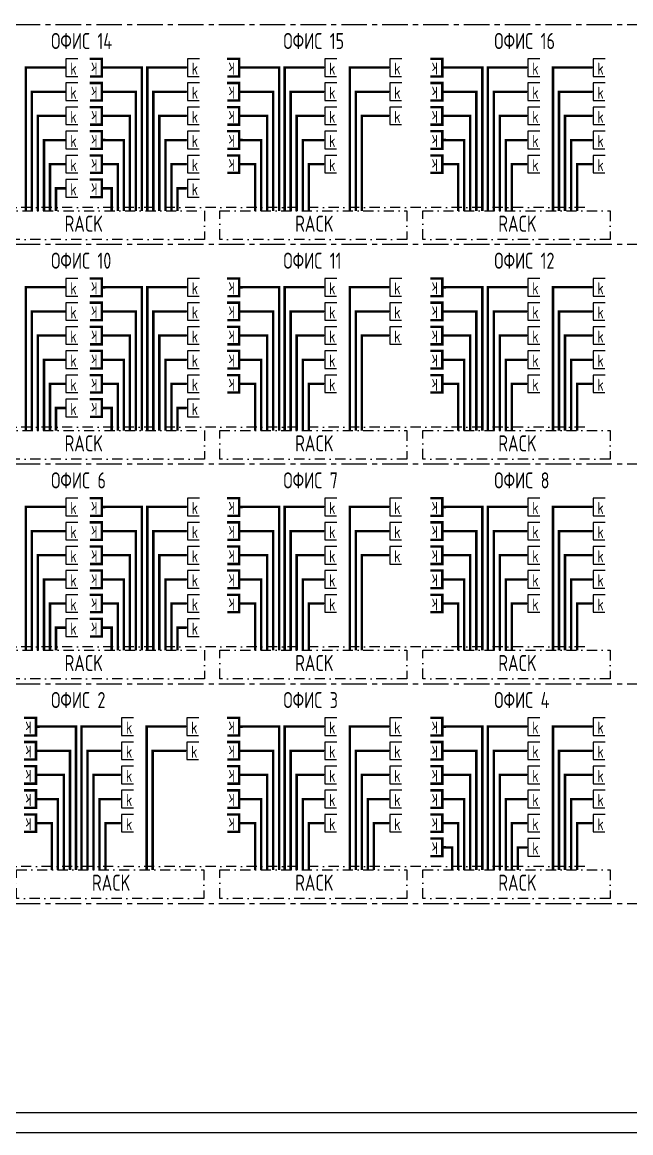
# Model space of a CAD drawing. Extents: x 25325 to 182345, y 3956 to 147305.
# Drawn here: x 43566 to 44323, y 11548 to 12928 of the extents above; entities that cross this region are included whole.
import ezdxf

# ---------------------------------------------------------------- set-up
doc = ezdxf.new("R2010")
doc.units = 0
doc.header["$MEASUREMENT"] = 0
doc.linetypes.add('CENTER', pattern=[50.8, 31.75, -6.35, 6.35, -6.35])
doc.linetypes.add('DASHDOT', pattern=[25.4, 12.7, -6.35, 0, -6.35])
doc.layers.get('0').update_dxf_attribs({"linetype": 'CONTINUOUS'})
for name, color, linetype in [('CAT6A UNDERGROUND PORTS ROUTING', 1, 'CONTINUOUS'), ('ELINT', 30, 'DASHDOT'), ('ELSH', 111, 'CONTINUOUS')]:
    doc.layers.add(name, color=color, linetype=linetype)
doc.styles.get("Standard").update_dxf_attribs({"font": 'simplex.shx', "width": 0.7, "height": 10})
doc.styles.add('Tabla_100', font='simplex.shx', dxfattribs={"width": 0.7, "height": 20})

# ---------------------------------------------------------------- blocks, each defined once
blk = doc.blocks.new('A1_M100')
at = {"ltscale": 30}
blk.add_lwpolyline([(0, 5940), (8410, 5940), (8410, 0), (0, 0)], close=True, dxfattribs=at)
at = {"ltscale": 30, "const_width": 3}
blk.add_lwpolyline([(8360, 5890), (200, 5890), (200, 50), (8360, 50)], close=True, dxfattribs=at)

msp = doc.modelspace()

# ---------------------------------------------------------------- linework, layer by layer
at = {"layer": 'CAT6A UNDERGROUND PORTS ROUTING'}
for points in [[(43635.6, 12882.67), (43620.66, 12882.67), (43620.66, 12860.9), (43635.36, 12860.9)], [(43786.65, 12882.67), (43771.71, 12882.67), (43771.71, 12860.9), (43786.41, 12860.9)], [(43957.51, 12882.67), (43942.57, 12882.67), (43942.57, 12860.9), (43957.26, 12860.9)], [(44038.56, 12882.67), (44023.62, 12882.67), (44023.62, 12860.9), (44038.32, 12860.9)], [(44210.25, 12882.67), (44195.32, 12882.67), (44195.32, 12860.9), (44210.01, 12860.9)], [(44291.3, 12882.67), (44276.37, 12882.67), (44276.37, 12860.9), (44291.06, 12860.9)], [(43620.66, 12871.78), (43616.25, 12871.78)], [(43771.71, 12871.78), (43767.3, 12871.78)], [(43942.57, 12871.78), (43938.16, 12871.78)], [(44023.62, 12871.78), (44019.21, 12871.78)], [(44195.32, 12871.78), (44190.9, 12871.78)], [(44276.37, 12871.78), (44271.96, 12871.78)], [(43635.6, 12852.67), (43620.66, 12852.67), (43620.66, 12830.9), (43635.36, 12830.9)], [(43786.65, 12852.67), (43771.71, 12852.67), (43771.71, 12830.9), (43786.41, 12830.9)], [(43957.51, 12852.67), (43942.57, 12852.67), (43942.57, 12830.9), (43957.26, 12830.9)], [(44038.56, 12852.67), (44023.62, 12852.67), (44023.62, 12830.9), (44038.32, 12830.9)], [(44210.25, 12852.67), (44195.32, 12852.67), (44195.32, 12830.9), (44210.01, 12830.9)], [(44291.3, 12852.67), (44276.37, 12852.67), (44276.37, 12830.9), (44291.06, 12830.9)], [(43620.66, 12841.78), (43616.25, 12841.78)], [(43771.71, 12841.78), (43767.3, 12841.78)], [(43942.57, 12841.78), (43938.16, 12841.78)], [(44023.62, 12841.78), (44019.21, 12841.78)], [(44195.32, 12841.78), (44190.9, 12841.78)], [(44276.37, 12841.78), (44271.96, 12841.78)], [(43635.6, 12822.67), (43620.66, 12822.67), (43620.66, 12800.9), (43635.36, 12800.9)], [(43786.65, 12822.67), (43771.71, 12822.67), (43771.71, 12800.9), (43786.41, 12800.9)], [(43957.51, 12822.67), (43942.57, 12822.67), (43942.57, 12800.9), (43957.26, 12800.9)], [(44038.56, 12822.67), (44023.62, 12822.67), (44023.62, 12800.9), (44038.32, 12800.9)], [(44210.25, 12822.67), (44195.32, 12822.67), (44195.32, 12800.9), (44210.01, 12800.9)], [(44291.3, 12822.67), (44276.37, 12822.67), (44276.37, 12800.9), (44291.06, 12800.9)], [(43620.66, 12811.78), (43616.25, 12811.78)], [(43771.71, 12811.78), (43767.3, 12811.78)], [(43942.57, 12811.78), (43938.16, 12811.78)], [(44023.62, 12811.78), (44019.21, 12811.78)], [(44195.32, 12811.78), (44190.9, 12811.78)], [(44276.37, 12811.78), (44271.96, 12811.78)], [(43620.66, 12781.78), (43616.25, 12781.78)], [(43635.6, 12792.67), (43620.66, 12792.67), (43620.66, 12770.9), (43635.36, 12770.9)], [(43771.71, 12781.78), (43767.3, 12781.78)], [(43786.65, 12792.67), (43771.71, 12792.67), (43771.71, 12770.9), (43786.41, 12770.9)], [(43942.57, 12781.78), (43938.16, 12781.78)], [(43957.51, 12792.67), (43942.57, 12792.67), (43942.57, 12770.9), (43957.26, 12770.9)], [(44195.32, 12781.78), (44190.9, 12781.78)], [(44210.25, 12792.67), (44195.32, 12792.67), (44195.32, 12770.9), (44210.01, 12770.9)], [(44276.37, 12781.78), (44271.96, 12781.78)], [(44291.3, 12792.67), (44276.37, 12792.67), (44276.37, 12770.9), (44291.06, 12770.9)], [(43635.6, 12762.67), (43620.66, 12762.67), (43620.66, 12740.9), (43635.36, 12740.9)], [(43786.65, 12762.67), (43771.71, 12762.67), (43771.71, 12740.9), (43786.41, 12740.9)], [(43957.51, 12762.67), (43942.57, 12762.67), (43942.57, 12740.9), (43957.26, 12740.9)], [(44210.25, 12762.67), (44195.32, 12762.67), (44195.32, 12740.9), (44210.01, 12740.9)], [(44291.3, 12762.67), (44276.37, 12762.67), (44276.37, 12740.9), (44291.06, 12740.9)], [(43620.66, 12751.78), (43616.25, 12751.78)], [(43771.71, 12751.78), (43767.3, 12751.78)], [(43942.57, 12751.78), (43938.16, 12751.78)], [(44195.32, 12751.78), (44190.9, 12751.78)], [(44276.37, 12751.78), (44271.96, 12751.78)], [(43635.6, 12732.67), (43620.66, 12732.67), (43620.66, 12710.9), (43635.36, 12710.9)], [(43786.65, 12732.67), (43771.71, 12732.67), (43771.71, 12710.9), (43786.41, 12710.9)], [(43620.66, 12721.78), (43616.25, 12721.78)], [(43771.71, 12721.78), (43767.3, 12721.78)], [(43635.6, 12609.67), (43620.66, 12609.67), (43620.66, 12587.9), (43635.36, 12587.9)], [(43786.65, 12609.67), (43771.71, 12609.67), (43771.71, 12587.9), (43786.41, 12587.9)], [(43957.51, 12609.67), (43942.57, 12609.67), (43942.57, 12587.9), (43957.26, 12587.9)], [(44038.56, 12609.67), (44023.62, 12609.67), (44023.62, 12587.9), (44038.32, 12587.9)], [(44210.25, 12609.67), (44195.32, 12609.67), (44195.32, 12587.9), (44210.01, 12587.9)], [(44291.3, 12609.67), (44276.37, 12609.67), (44276.37, 12587.9), (44291.06, 12587.9)], [(43620.66, 12598.78), (43616.25, 12598.78)], [(43771.71, 12598.78), (43767.3, 12598.78)], [(43942.57, 12598.78), (43938.16, 12598.78)], [(44023.62, 12598.78), (44019.21, 12598.78)], [(44195.32, 12598.78), (44190.9, 12598.78)], [(44276.37, 12598.78), (44271.96, 12598.78)], [(43635.6, 12579.67), (43620.66, 12579.67), (43620.66, 12557.9), (43635.36, 12557.9)], [(43786.65, 12579.67), (43771.71, 12579.67), (43771.71, 12557.9), (43786.41, 12557.9)], [(43957.51, 12579.67), (43942.57, 12579.67), (43942.57, 12557.9), (43957.26, 12557.9)], [(44038.56, 12579.67), (44023.62, 12579.67), (44023.62, 12557.9), (44038.32, 12557.9)], [(44210.25, 12579.67), (44195.32, 12579.67), (44195.32, 12557.9), (44210.01, 12557.9)], [(44291.3, 12579.67), (44276.37, 12579.67), (44276.37, 12557.9), (44291.06, 12557.9)], [(43620.66, 12568.78), (43616.25, 12568.78)], [(43771.71, 12568.78), (43767.3, 12568.78)], [(43942.57, 12568.78), (43938.16, 12568.78)], [(44023.62, 12568.78), (44019.21, 12568.78)], [(44195.32, 12568.78), (44190.9, 12568.78)], [(44276.37, 12568.78), (44271.96, 12568.78)], [(43635.6, 12549.67), (43620.66, 12549.67), (43620.66, 12527.9), (43635.36, 12527.9)], [(43786.65, 12549.67), (43771.71, 12549.67), (43771.71, 12527.9), (43786.41, 12527.9)], [(43957.51, 12549.67), (43942.57, 12549.67), (43942.57, 12527.9), (43957.26, 12527.9)], [(44038.56, 12549.67), (44023.62, 12549.67), (44023.62, 12527.9), (44038.32, 12527.9)], [(44210.25, 12549.67), (44195.32, 12549.67), (44195.32, 12527.9), (44210.01, 12527.9)], [(44291.3, 12549.67), (44276.37, 12549.67), (44276.37, 12527.9), (44291.06, 12527.9)], [(43620.66, 12538.78), (43616.25, 12538.78)], [(43771.71, 12538.78), (43767.3, 12538.78)], [(43942.57, 12538.78), (43938.16, 12538.78)], [(44023.62, 12538.78), (44019.21, 12538.78)], [(44195.32, 12538.78), (44190.9, 12538.78)], [(44276.37, 12538.78), (44271.96, 12538.78)], [(43635.6, 12519.67), (43620.66, 12519.67), (43620.66, 12497.9), (43635.36, 12497.9)], [(43786.65, 12519.67), (43771.71, 12519.67), (43771.71, 12497.9), (43786.41, 12497.9)], [(43957.51, 12519.67), (43942.57, 12519.67), (43942.57, 12497.9), (43957.26, 12497.9)], [(44210.25, 12519.67), (44195.32, 12519.67), (44195.32, 12497.9), (44210.01, 12497.9)], [(44291.3, 12519.67), (44276.37, 12519.67), (44276.37, 12497.9), (44291.06, 12497.9)], [(43620.66, 12508.78), (43616.25, 12508.78)], [(43771.71, 12508.78), (43767.3, 12508.78)], [(43942.57, 12508.78), (43938.16, 12508.78)], [(44195.32, 12508.78), (44190.9, 12508.78)], [(44276.37, 12508.78), (44271.96, 12508.78)], [(43620.66, 12478.78), (43616.25, 12478.78)], [(43635.6, 12489.67), (43620.66, 12489.67), (43620.66, 12467.9), (43635.36, 12467.9)], [(43771.71, 12478.78), (43767.3, 12478.78)], [(43786.65, 12489.67), (43771.71, 12489.67), (43771.71, 12467.9), (43786.41, 12467.9)], [(43942.57, 12478.78), (43938.16, 12478.78)], [(43957.51, 12489.67), (43942.57, 12489.67), (43942.57, 12467.9), (43957.26, 12467.9)], [(44195.32, 12478.78), (44190.9, 12478.78)], [(44210.25, 12489.67), (44195.32, 12489.67), (44195.32, 12467.9), (44210.01, 12467.9)], [(44276.37, 12478.78), (44271.96, 12478.78)], [(44291.3, 12489.67), (44276.37, 12489.67), (44276.37, 12467.9), (44291.06, 12467.9)], [(43635.6, 12459.67), (43620.66, 12459.67), (43620.66, 12437.9), (43635.36, 12437.9)], [(43786.65, 12459.67), (43771.71, 12459.67), (43771.71, 12437.9), (43786.41, 12437.9)], [(43620.66, 12448.78), (43616.25, 12448.78)], [(43771.71, 12448.78), (43767.3, 12448.78)], [(43620.66, 12325.78), (43616.25, 12325.78)], [(43635.6, 12336.67), (43620.66, 12336.67), (43620.66, 12314.9), (43635.36, 12314.9)], [(43771.71, 12325.78), (43767.3, 12325.78)], [(43786.65, 12336.67), (43771.71, 12336.67), (43771.71, 12314.9), (43786.41, 12314.9)], [(43942.57, 12325.78), (43938.16, 12325.78)], [(43957.51, 12336.67), (43942.57, 12336.67), (43942.57, 12314.9), (43957.26, 12314.9)], [(44023.62, 12325.78), (44019.21, 12325.78)], [(44038.56, 12336.67), (44023.62, 12336.67), (44023.62, 12314.9), (44038.32, 12314.9)], [(44195.32, 12325.78), (44190.9, 12325.78)], [(44210.25, 12336.67), (44195.32, 12336.67), (44195.32, 12314.9), (44210.01, 12314.9)], [(44276.37, 12325.78), (44271.96, 12325.78)], [(44291.3, 12336.67), (44276.37, 12336.67), (44276.37, 12314.9), (44291.06, 12314.9)], [(43635.6, 12306.67), (43620.66, 12306.67), (43620.66, 12284.9), (43635.36, 12284.9)], [(43786.65, 12306.67), (43771.71, 12306.67), (43771.71, 12284.9), (43786.41, 12284.9)], [(43957.51, 12306.67), (43942.57, 12306.67), (43942.57, 12284.9), (43957.26, 12284.9)], [(44038.56, 12306.67), (44023.62, 12306.67), (44023.62, 12284.9), (44038.32, 12284.9)], [(44210.25, 12306.67), (44195.32, 12306.67), (44195.32, 12284.9), (44210.01, 12284.9)], [(44291.3, 12306.67), (44276.37, 12306.67), (44276.37, 12284.9), (44291.06, 12284.9)], [(43620.66, 12295.78), (43616.25, 12295.78)], [(43771.71, 12295.78), (43767.3, 12295.78)], [(43942.57, 12295.78), (43938.16, 12295.78)], [(44023.62, 12295.78), (44019.21, 12295.78)], [(44195.32, 12295.78), (44190.9, 12295.78)], [(44276.37, 12295.78), (44271.96, 12295.78)], [(43635.6, 12276.67), (43620.66, 12276.67), (43620.66, 12254.9), (43635.36, 12254.9)], [(43786.65, 12276.67), (43771.71, 12276.67), (43771.71, 12254.9), (43786.41, 12254.9)], [(43957.51, 12276.67), (43942.57, 12276.67), (43942.57, 12254.9), (43957.26, 12254.9)], [(44038.56, 12276.67), (44023.62, 12276.67), (44023.62, 12254.9), (44038.32, 12254.9)], [(44210.25, 12276.67), (44195.32, 12276.67), (44195.32, 12254.9), (44210.01, 12254.9)], [(44291.3, 12276.67), (44276.37, 12276.67), (44276.37, 12254.9), (44291.06, 12254.9)], [(43620.66, 12265.78), (43616.25, 12265.78)], [(43771.71, 12265.78), (43767.3, 12265.78)], [(43942.57, 12265.78), (43938.16, 12265.78)], [(44023.62, 12265.78), (44019.21, 12265.78)], [(44195.32, 12265.78), (44190.9, 12265.78)], [(44276.37, 12265.78), (44271.96, 12265.78)], [(43635.6, 12246.67), (43620.66, 12246.67), (43620.66, 12224.9), (43635.36, 12224.9)], [(43786.65, 12246.67), (43771.71, 12246.67), (43771.71, 12224.9), (43786.41, 12224.9)], [(43957.51, 12246.67), (43942.57, 12246.67), (43942.57, 12224.9), (43957.26, 12224.9)], [(44210.25, 12246.67), (44195.32, 12246.67), (44195.32, 12224.9), (44210.01, 12224.9)], [(44291.3, 12246.67), (44276.37, 12246.67), (44276.37, 12224.9), (44291.06, 12224.9)], [(43620.66, 12235.78), (43616.25, 12235.78)], [(43771.71, 12235.78), (43767.3, 12235.78)], [(43942.57, 12235.78), (43938.16, 12235.78)], [(44195.32, 12235.78), (44190.9, 12235.78)], [(44276.37, 12235.78), (44271.96, 12235.78)], [(43635.6, 12216.67), (43620.66, 12216.67), (43620.66, 12194.9), (43635.36, 12194.9)], [(43786.65, 12216.67), (43771.71, 12216.67), (43771.71, 12194.9), (43786.41, 12194.9)], [(43957.51, 12216.67), (43942.57, 12216.67), (43942.57, 12194.9), (43957.26, 12194.9)], [(44210.25, 12216.67), (44195.32, 12216.67), (44195.32, 12194.9), (44210.01, 12194.9)], [(44291.3, 12216.67), (44276.37, 12216.67), (44276.37, 12194.9), (44291.06, 12194.9)], [(43620.66, 12205.78), (43616.25, 12205.78)], [(43771.71, 12205.78), (43767.3, 12205.78)], [(43942.57, 12205.78), (43938.16, 12205.78)], [(44195.32, 12205.78), (44190.9, 12205.78)], [(44276.37, 12205.78), (44271.96, 12205.78)], [(43620.66, 12175.78), (43616.25, 12175.78)], [(43635.6, 12186.67), (43620.66, 12186.67), (43620.66, 12164.9), (43635.36, 12164.9)], [(43771.71, 12175.78), (43767.3, 12175.78)], [(43786.65, 12186.67), (43771.71, 12186.67), (43771.71, 12164.9), (43786.41, 12164.9)], [(43704.76, 12063.67), (43689.83, 12063.67), (43689.83, 12041.9), (43704.52, 12041.9)], [(43785.81, 12063.67), (43770.88, 12063.67), (43770.88, 12041.9), (43785.57, 12041.9)], [(43957.51, 12063.67), (43942.57, 12063.67), (43942.57, 12041.9), (43957.26, 12041.9)], [(44038.56, 12063.67), (44023.62, 12063.67), (44023.62, 12041.9), (44038.32, 12041.9)], [(44210.25, 12063.67), (44195.32, 12063.67), (44195.32, 12041.9), (44210.01, 12041.9)], [(44291.3, 12063.67), (44276.37, 12063.67), (44276.37, 12041.9), (44291.06, 12041.9)], [(43689.83, 12052.78), (43685.41, 12052.78)], [(43770.88, 12052.78), (43766.47, 12052.78)], [(43942.57, 12052.78), (43938.16, 12052.78)], [(44023.62, 12052.78), (44019.21, 12052.78)], [(44195.32, 12052.78), (44190.9, 12052.78)], [(44276.37, 12052.78), (44271.96, 12052.78)], [(43689.83, 12022.78), (43685.41, 12022.78)], [(43704.76, 12033.67), (43689.83, 12033.67), (43689.83, 12011.9), (43704.52, 12011.9)], [(43770.88, 12022.78), (43766.47, 12022.78)], [(43785.81, 12033.67), (43770.88, 12033.67), (43770.88, 12011.9), (43785.57, 12011.9)], [(43942.57, 12022.78), (43938.16, 12022.78)], [(43957.51, 12033.67), (43942.57, 12033.67), (43942.57, 12011.9), (43957.26, 12011.9)], [(44023.62, 12022.78), (44019.21, 12022.78)], [(44038.56, 12033.67), (44023.62, 12033.67), (44023.62, 12011.9), (44038.32, 12011.9)], [(44195.32, 12022.78), (44190.9, 12022.78)], [(44210.25, 12033.67), (44195.32, 12033.67), (44195.32, 12011.9), (44210.01, 12011.9)], [(44276.37, 12022.78), (44271.96, 12022.78)], [(44291.3, 12033.67), (44276.37, 12033.67), (44276.37, 12011.9), (44291.06, 12011.9)], [(43704.76, 12003.67), (43689.83, 12003.67), (43689.83, 11981.9), (43704.52, 11981.9)], [(43957.51, 12003.67), (43942.57, 12003.67), (43942.57, 11981.9), (43957.26, 11981.9)], [(44038.56, 12003.67), (44023.62, 12003.67), (44023.62, 11981.9), (44038.32, 11981.9)], [(44210.25, 12003.67), (44195.32, 12003.67), (44195.32, 11981.9), (44210.01, 11981.9)], [(44291.3, 12003.67), (44276.37, 12003.67), (44276.37, 11981.9), (44291.06, 11981.9)], [(43689.83, 11992.78), (43685.41, 11992.78)], [(43942.57, 11992.78), (43938.16, 11992.78)], [(44023.62, 11992.78), (44019.21, 11992.78)], [(44195.32, 11992.78), (44190.9, 11992.78)], [(44276.37, 11992.78), (44271.96, 11992.78)], [(43704.76, 11973.67), (43689.83, 11973.67), (43689.83, 11951.9), (43704.52, 11951.9)], [(43957.51, 11973.67), (43942.57, 11973.67), (43942.57, 11951.9), (43957.26, 11951.9)], [(44038.56, 11973.67), (44023.62, 11973.67), (44023.62, 11951.9), (44038.32, 11951.9)], [(44210.25, 11973.67), (44195.32, 11973.67), (44195.32, 11951.9), (44210.01, 11951.9)], [(44291.3, 11973.67), (44276.37, 11973.67), (44276.37, 11951.9), (44291.06, 11951.9)], [(43689.83, 11962.78), (43685.41, 11962.78)], [(43942.57, 11962.78), (43938.16, 11962.78)], [(44023.62, 11962.78), (44019.21, 11962.78)], [(44195.32, 11962.78), (44190.9, 11962.78)], [(44276.37, 11962.78), (44271.96, 11962.78)], [(43704.76, 11943.67), (43689.83, 11943.67), (43689.83, 11921.9), (43704.52, 11921.9)], [(43957.51, 11943.67), (43942.57, 11943.67), (43942.57, 11921.9), (43957.26, 11921.9)], [(44038.56, 11943.67), (44023.62, 11943.67), (44023.62, 11921.9), (44038.32, 11921.9)], [(44210.25, 11943.67), (44195.32, 11943.67), (44195.32, 11921.9), (44210.01, 11921.9)], [(44291.3, 11943.67), (44276.37, 11943.67), (44276.37, 11921.9), (44291.06, 11921.9)], [(43689.83, 11932.78), (43685.41, 11932.78)], [(43942.57, 11932.78), (43938.16, 11932.78)], [(44023.62, 11932.78), (44019.21, 11932.78)], [(44195.32, 11932.78), (44190.9, 11932.78)], [(44276.37, 11932.78), (44271.96, 11932.78)], [(44210.25, 11913.67), (44195.32, 11913.67), (44195.32, 11891.9), (44210.01, 11891.9)], [(44195.32, 11902.78), (44190.9, 11902.78)]]:
    msp.add_lwpolyline(points, dxfattribs=at)
at = {"layer": 'CAT6A UNDERGROUND PORTS ROUTING', "const_width": 3}
for points in [[(43650.35, 12882.67), (43665.28, 12882.67), (43665.28, 12860.9), (43650.59, 12860.9)], [(43821.2, 12882.67), (43836.14, 12882.67), (43836.14, 12860.9), (43821.44, 12860.9)], [(44073.95, 12882.67), (44088.88, 12882.67), (44088.88, 12860.9), (44074.19, 12860.9)], [(43665.28, 12871.78), (43669.69, 12871.78)], [(43836.14, 12871.78), (43840.55, 12871.78)], [(44088.88, 12871.78), (44093.29, 12871.78)], [(43650.35, 12852.67), (43665.28, 12852.67), (43665.28, 12830.9), (43650.59, 12830.9)], [(43821.2, 12852.67), (43836.14, 12852.67), (43836.14, 12830.9), (43821.44, 12830.9)], [(44073.95, 12852.67), (44088.88, 12852.67), (44088.88, 12830.9), (44074.19, 12830.9)], [(43665.28, 12841.78), (43669.69, 12841.78)], [(43836.14, 12841.78), (43840.55, 12841.78)], [(44088.88, 12841.78), (44093.29, 12841.78)], [(43650.35, 12822.67), (43665.28, 12822.67), (43665.28, 12800.9), (43650.59, 12800.9)], [(43821.2, 12822.67), (43836.14, 12822.67), (43836.14, 12800.9), (43821.44, 12800.9)], [(44073.95, 12822.67), (44088.88, 12822.67), (44088.88, 12800.9), (44074.19, 12800.9)], [(43665.28, 12811.78), (43669.69, 12811.78)], [(43836.14, 12811.78), (43840.55, 12811.78)], [(44088.88, 12811.78), (44093.29, 12811.78)], [(43650.35, 12792.67), (43665.28, 12792.67), (43665.28, 12770.9), (43650.59, 12770.9)], [(43665.28, 12781.78), (43669.69, 12781.78)], [(43821.2, 12792.67), (43836.14, 12792.67), (43836.14, 12770.9), (43821.44, 12770.9)], [(43836.14, 12781.78), (43840.55, 12781.78)], [(44073.95, 12792.67), (44088.88, 12792.67), (44088.88, 12770.9), (44074.19, 12770.9)], [(44088.88, 12781.78), (44093.29, 12781.78)], [(43650.35, 12762.67), (43665.28, 12762.67), (43665.28, 12740.9), (43650.59, 12740.9)], [(43665.28, 12751.78), (43669.69, 12751.78)], [(43821.2, 12762.67), (43836.14, 12762.67), (43836.14, 12740.9), (43821.44, 12740.9)], [(43836.14, 12751.78), (43840.55, 12751.78)], [(44073.95, 12762.67), (44088.88, 12762.67), (44088.88, 12740.9), (44074.19, 12740.9)], [(44088.88, 12751.78), (44093.29, 12751.78)], [(43650.35, 12732.67), (43665.28, 12732.67), (43665.28, 12710.9), (43650.59, 12710.9)], [(43665.28, 12721.78), (43669.69, 12721.78)], [(43650.35, 12609.67), (43665.28, 12609.67), (43665.28, 12587.9), (43650.59, 12587.9)], [(43821.2, 12609.67), (43836.14, 12609.67), (43836.14, 12587.9), (43821.44, 12587.9)], [(44073.95, 12609.67), (44088.88, 12609.67), (44088.88, 12587.9), (44074.19, 12587.9)], [(43665.28, 12598.78), (43669.69, 12598.78)], [(43836.14, 12598.78), (43840.55, 12598.78)], [(44088.88, 12598.78), (44093.29, 12598.78)], [(43650.35, 12579.67), (43665.28, 12579.67), (43665.28, 12557.9), (43650.59, 12557.9)], [(43821.2, 12579.67), (43836.14, 12579.67), (43836.14, 12557.9), (43821.44, 12557.9)], [(44073.95, 12579.67), (44088.88, 12579.67), (44088.88, 12557.9), (44074.19, 12557.9)], [(43665.28, 12568.78), (43669.69, 12568.78)], [(43836.14, 12568.78), (43840.55, 12568.78)], [(44088.88, 12568.78), (44093.29, 12568.78)], [(43650.35, 12549.67), (43665.28, 12549.67), (43665.28, 12527.9), (43650.59, 12527.9)], [(43821.2, 12549.67), (43836.14, 12549.67), (43836.14, 12527.9), (43821.44, 12527.9)], [(44073.95, 12549.67), (44088.88, 12549.67), (44088.88, 12527.9), (44074.19, 12527.9)], [(43665.28, 12538.78), (43669.69, 12538.78)], [(43836.14, 12538.78), (43840.55, 12538.78)], [(44088.88, 12538.78), (44093.29, 12538.78)], [(43650.35, 12519.67), (43665.28, 12519.67), (43665.28, 12497.9), (43650.59, 12497.9)], [(43821.2, 12519.67), (43836.14, 12519.67), (43836.14, 12497.9), (43821.44, 12497.9)], [(44073.95, 12519.67), (44088.88, 12519.67), (44088.88, 12497.9), (44074.19, 12497.9)], [(43665.28, 12508.78), (43669.69, 12508.78)], [(43836.14, 12508.78), (43840.55, 12508.78)], [(44088.88, 12508.78), (44093.29, 12508.78)], [(43650.35, 12489.67), (43665.28, 12489.67), (43665.28, 12467.9), (43650.59, 12467.9)], [(43821.2, 12489.67), (43836.14, 12489.67), (43836.14, 12467.9), (43821.44, 12467.9)], [(44073.95, 12489.67), (44088.88, 12489.67), (44088.88, 12467.9), (44074.19, 12467.9)], [(43665.28, 12478.78), (43669.69, 12478.78)], [(43836.14, 12478.78), (43840.55, 12478.78)], [(44088.88, 12478.78), (44093.29, 12478.78)], [(43650.35, 12459.67), (43665.28, 12459.67), (43665.28, 12437.9), (43650.59, 12437.9)], [(43665.28, 12448.78), (43669.69, 12448.78)], [(43650.35, 12336.67), (43665.28, 12336.67), (43665.28, 12314.9), (43650.59, 12314.9)], [(43665.28, 12325.78), (43669.69, 12325.78)], [(43821.2, 12336.67), (43836.14, 12336.67), (43836.14, 12314.9), (43821.44, 12314.9)], [(43836.14, 12325.78), (43840.55, 12325.78)], [(44073.95, 12336.67), (44088.88, 12336.67), (44088.88, 12314.9), (44074.19, 12314.9)], [(44088.88, 12325.78), (44093.29, 12325.78)], [(43650.35, 12306.67), (43665.28, 12306.67), (43665.28, 12284.9), (43650.59, 12284.9)], [(43821.2, 12306.67), (43836.14, 12306.67), (43836.14, 12284.9), (43821.44, 12284.9)], [(44073.95, 12306.67), (44088.88, 12306.67), (44088.88, 12284.9), (44074.19, 12284.9)], [(43665.28, 12295.78), (43669.69, 12295.78)], [(43836.14, 12295.78), (43840.55, 12295.78)], [(44088.88, 12295.78), (44093.29, 12295.78)], [(43650.35, 12276.67), (43665.28, 12276.67), (43665.28, 12254.9), (43650.59, 12254.9)], [(43821.2, 12276.67), (43836.14, 12276.67), (43836.14, 12254.9), (43821.44, 12254.9)], [(44073.95, 12276.67), (44088.88, 12276.67), (44088.88, 12254.9), (44074.19, 12254.9)], [(43665.28, 12265.78), (43669.69, 12265.78)], [(43836.14, 12265.78), (43840.55, 12265.78)], [(44088.88, 12265.78), (44093.29, 12265.78)], [(43650.35, 12246.67), (43665.28, 12246.67), (43665.28, 12224.9), (43650.59, 12224.9)], [(43821.2, 12246.67), (43836.14, 12246.67), (43836.14, 12224.9), (43821.44, 12224.9)], [(44073.95, 12246.67), (44088.88, 12246.67), (44088.88, 12224.9), (44074.19, 12224.9)], [(43665.28, 12235.78), (43669.69, 12235.78)], [(43836.14, 12235.78), (43840.55, 12235.78)], [(44088.88, 12235.78), (44093.29, 12235.78)], [(43650.35, 12216.67), (43665.28, 12216.67), (43665.28, 12194.9), (43650.59, 12194.9)], [(43821.2, 12216.67), (43836.14, 12216.67), (43836.14, 12194.9), (43821.44, 12194.9)], [(44073.95, 12216.67), (44088.88, 12216.67), (44088.88, 12194.9), (44074.19, 12194.9)], [(43665.28, 12205.78), (43669.69, 12205.78)], [(43836.14, 12205.78), (43840.55, 12205.78)], [(44088.88, 12205.78), (44093.29, 12205.78)], [(43650.35, 12186.67), (43665.28, 12186.67), (43665.28, 12164.9), (43650.59, 12164.9)], [(43665.28, 12175.78), (43669.69, 12175.78)], [(43568.46, 12063.67), (43583.39, 12063.67), (43583.39, 12041.9), (43568.7, 12041.9)], [(43821.2, 12063.67), (43836.14, 12063.67), (43836.14, 12041.9), (43821.44, 12041.9)], [(44073.95, 12063.67), (44088.88, 12063.67), (44088.88, 12041.9), (44074.19, 12041.9)], [(43583.39, 12052.78), (43587.8, 12052.78)], [(43836.14, 12052.78), (43840.55, 12052.78)], [(44088.88, 12052.78), (44093.29, 12052.78)], [(43568.46, 12033.67), (43583.39, 12033.67), (43583.39, 12011.9), (43568.7, 12011.9)], [(43821.2, 12033.67), (43836.14, 12033.67), (43836.14, 12011.9), (43821.44, 12011.9)], [(44073.95, 12033.67), (44088.88, 12033.67), (44088.88, 12011.9), (44074.19, 12011.9)], [(43583.39, 12022.78), (43587.8, 12022.78)], [(43836.14, 12022.78), (43840.55, 12022.78)], [(44088.88, 12022.78), (44093.29, 12022.78)], [(43568.46, 12003.67), (43583.39, 12003.67), (43583.39, 11981.9), (43568.7, 11981.9)], [(43583.39, 11992.78), (43587.8, 11992.78)], [(43821.2, 12003.67), (43836.14, 12003.67), (43836.14, 11981.9), (43821.44, 11981.9)], [(43836.14, 11992.78), (43840.55, 11992.78)], [(44073.95, 12003.67), (44088.88, 12003.67), (44088.88, 11981.9), (44074.19, 11981.9)], [(44088.88, 11992.78), (44093.29, 11992.78)], [(43568.46, 11973.67), (43583.39, 11973.67), (43583.39, 11951.9), (43568.7, 11951.9)], [(43821.2, 11973.67), (43836.14, 11973.67), (43836.14, 11951.9), (43821.44, 11951.9)], [(44073.95, 11973.67), (44088.88, 11973.67), (44088.88, 11951.9), (44074.19, 11951.9)], [(43583.39, 11962.78), (43587.8, 11962.78)], [(43836.14, 11962.78), (43840.55, 11962.78)], [(44088.88, 11962.78), (44093.29, 11962.78)], [(43568.46, 11943.67), (43583.39, 11943.67), (43583.39, 11921.9), (43568.7, 11921.9)], [(43821.2, 11943.67), (43836.14, 11943.67), (43836.14, 11921.9), (43821.44, 11921.9)], [(44073.95, 11943.67), (44088.88, 11943.67), (44088.88, 11921.9), (44074.19, 11921.9)], [(43583.39, 11932.78), (43587.8, 11932.78)], [(43836.14, 11932.78), (43840.55, 11932.78)], [(44088.88, 11932.78), (44093.29, 11932.78)], [(44073.95, 11913.67), (44088.88, 11913.67), (44088.88, 11891.9), (44074.19, 11891.9)], [(44088.88, 11902.78), (44093.29, 11902.78)]]:
    msp.add_lwpolyline(points, dxfattribs=at)
at = {"layer": 'ELINT'}
for p, q in [((44266.12, 12698.02), (43043.52, 12698.02)), ((44266.12, 12425.02), (43043.52, 12425.02)), ((44266.12, 12152.02), (43043.52, 12152.02)), ((44266.12, 11879.02), (43043.52, 11879.02))]:
    msp.add_line(p, q, dxfattribs=at)
at = {"layer": 'ELINT', "const_width": 3}
for points in [[(43619.77, 12871.98), (43570.84, 12871.98), (43570.84, 12693.72)], [(43666.17, 12871.98), (43715.1, 12871.98), (43715.1, 12693.72)], [(43770.82, 12871.98), (43721.89, 12871.98), (43721.89, 12693.72)], [(43837.03, 12871.98), (43885.96, 12871.98), (43885.96, 12693.72)], [(43941.68, 12871.98), (43892.75, 12871.98), (43892.75, 12693.72)], [(44022.73, 12871.98), (43973.8, 12871.98), (43973.8, 12693.72)], [(44089.77, 12871.98), (44138.7, 12871.98), (44138.7, 12693.72)], [(44194.42, 12871.98), (44145.49, 12871.98), (44145.49, 12693.72)], [(44275.48, 12871.98), (44226.55, 12871.98), (44226.55, 12693.72)], [(43619.77, 12841.73), (43578.34, 12841.73), (43578.34, 12693.72)], [(43666.17, 12841.73), (43707.6, 12841.73), (43707.6, 12693.72)], [(43770.82, 12841.73), (43729.39, 12841.73), (43729.39, 12693.72)], [(43837.03, 12841.73), (43878.46, 12841.73), (43878.46, 12693.72)], [(43941.68, 12841.73), (43900.25, 12841.73), (43900.25, 12693.72)], [(44022.73, 12841.73), (43981.3, 12841.73), (43981.3, 12693.72)], [(44089.77, 12841.73), (44131.2, 12841.73), (44131.2, 12693.72)], [(44194.42, 12841.73), (44152.99, 12841.73), (44152.99, 12693.72)], [(44275.48, 12841.73), (44234.05, 12841.73), (44234.05, 12693.72)], [(43619.77, 12811.73), (43585.84, 12811.73), (43585.84, 12693.72)], [(43666.17, 12811.73), (43700.1, 12811.73), (43700.1, 12693.72)], [(43770.82, 12811.73), (43736.89, 12811.73), (43736.89, 12693.72)], [(43837.03, 12811.73), (43870.96, 12811.73), (43870.96, 12693.72)], [(43941.68, 12811.73), (43907.75, 12811.73), (43907.75, 12693.72)], [(44022.73, 12811.73), (43988.8, 12811.73), (43988.8, 12693.72)], [(44089.77, 12811.73), (44123.7, 12811.73), (44123.7, 12693.72)], [(44194.42, 12811.73), (44160.49, 12811.73), (44160.49, 12693.72)], [(44275.48, 12811.73), (44241.55, 12811.73), (44241.55, 12693.72)], [(43619.77, 12781.52), (43593.34, 12781.52), (43593.34, 12693.72)], [(43666.17, 12781.52), (43692.6, 12781.52), (43692.6, 12693.72)], [(43770.82, 12781.52), (43744.39, 12781.52), (43744.39, 12693.72)], [(43837.03, 12781.52), (43863.46, 12781.52), (43863.46, 12693.72)], [(43941.68, 12781.52), (43915.25, 12781.52), (43915.25, 12693.72)], [(44089.77, 12781.52), (44116.2, 12781.52), (44116.2, 12693.72)], [(44194.42, 12781.52), (44167.99, 12781.52), (44167.99, 12693.72)], [(44275.48, 12781.52), (44249.05, 12781.52), (44249.05, 12693.72)], [(43619.77, 12751.93), (43600.84, 12751.93), (43600.84, 12693.72)], [(43666.17, 12751.93), (43685.1, 12751.93), (43685.1, 12693.72)], [(43770.82, 12751.93), (43751.89, 12751.93), (43751.89, 12693.72)], [(43837.03, 12751.93), (43855.96, 12751.93), (43855.96, 12693.72)], [(43941.68, 12751.93), (43922.75, 12751.93), (43922.75, 12693.72)], [(44089.77, 12751.93), (44108.7, 12751.93), (44108.7, 12693.72)], [(44194.42, 12751.93), (44175.49, 12751.93), (44175.49, 12693.72)], [(44275.48, 12751.93), (44256.55, 12751.93), (44256.55, 12693.72)], [(43619.77, 12721.73), (43608.34, 12721.73), (43608.34, 12693.72)], [(43666.17, 12721.73), (43677.6, 12721.73), (43677.6, 12693.72)], [(43770.82, 12721.73), (43759.39, 12721.73), (43759.39, 12693.72)], [(43619.77, 12598.98), (43570.84, 12598.98), (43570.84, 12420.72)], [(43666.17, 12598.98), (43715.1, 12598.98), (43715.1, 12420.72)], [(43770.82, 12598.98), (43721.89, 12598.98), (43721.89, 12420.72)], [(43837.03, 12598.98), (43885.96, 12598.98), (43885.96, 12420.72)], [(43941.68, 12598.98), (43892.75, 12598.98), (43892.75, 12420.72)], [(44022.73, 12598.98), (43973.8, 12598.98), (43973.8, 12420.72)], [(44089.77, 12598.98), (44138.7, 12598.98), (44138.7, 12420.72)], [(44194.42, 12598.98), (44145.49, 12598.98), (44145.49, 12420.72)], [(44275.48, 12598.98), (44226.55, 12598.98), (44226.55, 12420.72)], [(43619.77, 12568.73), (43578.34, 12568.73), (43578.34, 12420.72)], [(43666.17, 12568.73), (43707.6, 12568.73), (43707.6, 12420.72)], [(43770.82, 12568.73), (43729.39, 12568.73), (43729.39, 12420.72)], [(43837.03, 12568.73), (43878.46, 12568.73), (43878.46, 12420.72)], [(43941.68, 12568.73), (43900.25, 12568.73), (43900.25, 12420.72)], [(44022.73, 12568.73), (43981.3, 12568.73), (43981.3, 12420.72)], [(44089.77, 12568.73), (44131.2, 12568.73), (44131.2, 12420.72)], [(44194.42, 12568.73), (44152.99, 12568.73), (44152.99, 12420.72)], [(44275.48, 12568.73), (44234.05, 12568.73), (44234.05, 12420.72)], [(43619.77, 12538.73), (43585.84, 12538.73), (43585.84, 12420.72)], [(43666.17, 12538.73), (43700.1, 12538.73), (43700.1, 12420.72)], [(43770.82, 12538.73), (43736.89, 12538.73), (43736.89, 12420.72)], [(43837.03, 12538.73), (43870.96, 12538.73), (43870.96, 12420.72)], [(43941.68, 12538.73), (43907.75, 12538.73), (43907.75, 12420.72)], [(44022.73, 12538.73), (43988.8, 12538.73), (43988.8, 12420.72)], [(44089.77, 12538.73), (44123.7, 12538.73), (44123.7, 12420.72)], [(44194.42, 12538.73), (44160.49, 12538.73), (44160.49, 12420.72)], [(44275.48, 12538.73), (44241.55, 12538.73), (44241.55, 12420.72)], [(43619.77, 12508.52), (43593.34, 12508.52), (43593.34, 12420.72)], [(43666.17, 12508.52), (43692.6, 12508.52), (43692.6, 12420.72)], [(43770.82, 12508.52), (43744.39, 12508.52), (43744.39, 12420.72)], [(43837.03, 12508.52), (43863.46, 12508.52), (43863.46, 12420.72)], [(43941.68, 12508.52), (43915.25, 12508.52), (43915.25, 12420.72)], [(44089.77, 12508.52), (44116.2, 12508.52), (44116.2, 12420.72)], [(44194.42, 12508.52), (44167.99, 12508.52), (44167.99, 12420.72)], [(44275.48, 12508.52), (44249.05, 12508.52), (44249.05, 12420.72)], [(43619.77, 12478.93), (43600.84, 12478.93), (43600.84, 12420.72)], [(43666.17, 12478.93), (43685.1, 12478.93), (43685.1, 12420.72)], [(43770.82, 12478.93), (43751.89, 12478.93), (43751.89, 12420.72)], [(43837.03, 12478.93), (43855.96, 12478.93), (43855.96, 12420.72)], [(43941.68, 12478.93), (43922.75, 12478.93), (43922.75, 12420.72)], [(44089.77, 12478.93), (44108.7, 12478.93), (44108.7, 12420.72)], [(44194.42, 12478.93), (44175.49, 12478.93), (44175.49, 12420.72)], [(44275.48, 12478.93), (44256.55, 12478.93), (44256.55, 12420.72)], [(43619.77, 12448.73), (43608.34, 12448.73), (43608.34, 12420.72)], [(43666.17, 12448.73), (43677.6, 12448.73), (43677.6, 12420.72)], [(43770.82, 12448.73), (43759.39, 12448.73), (43759.39, 12420.72)], [(43619.77, 12325.98), (43570.84, 12325.98), (43570.84, 12147.72)], [(43666.17, 12325.98), (43715.1, 12325.98), (43715.1, 12147.72)], [(43770.82, 12325.98), (43721.89, 12325.98), (43721.89, 12147.72)], [(43837.03, 12325.98), (43885.96, 12325.98), (43885.96, 12147.72)], [(43941.68, 12325.98), (43892.75, 12325.98), (43892.75, 12147.72)], [(44022.73, 12325.98), (43973.8, 12325.98), (43973.8, 12147.72)], [(44089.77, 12325.98), (44138.7, 12325.98), (44138.7, 12147.72)], [(44194.42, 12325.98), (44145.49, 12325.98), (44145.49, 12147.72)], [(44275.48, 12325.98), (44226.55, 12325.98), (44226.55, 12147.72)], [(43619.77, 12295.73), (43578.34, 12295.73), (43578.34, 12147.72)], [(43666.17, 12295.73), (43707.6, 12295.73), (43707.6, 12147.72)], [(43770.82, 12295.73), (43729.39, 12295.73), (43729.39, 12147.72)], [(43837.03, 12295.73), (43878.46, 12295.73), (43878.46, 12147.72)], [(43941.68, 12295.73), (43900.25, 12295.73), (43900.25, 12147.72)], [(44022.73, 12295.73), (43981.3, 12295.73), (43981.3, 12147.72)], [(44089.77, 12295.73), (44131.2, 12295.73), (44131.2, 12147.72)], [(44194.42, 12295.73), (44152.99, 12295.73), (44152.99, 12147.72)], [(44275.48, 12295.73), (44234.05, 12295.73), (44234.05, 12147.72)], [(43619.77, 12265.73), (43585.84, 12265.73), (43585.84, 12147.72)], [(43666.17, 12265.73), (43700.1, 12265.73), (43700.1, 12147.72)], [(43770.82, 12265.73), (43736.89, 12265.73), (43736.89, 12147.72)], [(43837.03, 12265.73), (43870.96, 12265.73), (43870.96, 12147.72)], [(43941.68, 12265.73), (43907.75, 12265.73), (43907.75, 12147.72)], [(44022.73, 12265.73), (43988.8, 12265.73), (43988.8, 12147.72)], [(44089.77, 12265.73), (44123.7, 12265.73), (44123.7, 12147.72)], [(44194.42, 12265.73), (44160.49, 12265.73), (44160.49, 12147.72)], [(44275.48, 12265.73), (44241.55, 12265.73), (44241.55, 12147.72)], [(43619.77, 12235.52), (43593.34, 12235.52), (43593.34, 12147.72)], [(43666.17, 12235.52), (43692.6, 12235.52), (43692.6, 12147.72)], [(43770.82, 12235.52), (43744.39, 12235.52), (43744.39, 12147.72)], [(43837.03, 12235.52), (43863.46, 12235.52), (43863.46, 12147.72)], [(43941.68, 12235.52), (43915.25, 12235.52), (43915.25, 12147.72)], [(44089.77, 12235.52), (44116.2, 12235.52), (44116.2, 12147.72)], [(44194.42, 12235.52), (44167.99, 12235.52), (44167.99, 12147.72)], [(44275.48, 12235.52), (44249.05, 12235.52), (44249.05, 12147.72)], [(43619.77, 12205.93), (43600.84, 12205.93), (43600.84, 12147.72)], [(43666.17, 12205.93), (43685.1, 12205.93), (43685.1, 12147.72)], [(43770.82, 12205.93), (43751.89, 12205.93), (43751.89, 12147.72)], [(43837.03, 12205.93), (43855.96, 12205.93), (43855.96, 12147.72)], [(43941.68, 12205.93), (43922.75, 12205.93), (43922.75, 12147.72)], [(44089.77, 12205.93), (44108.7, 12205.93), (44108.7, 12147.72)], [(44194.42, 12205.93), (44175.49, 12205.93), (44175.49, 12147.72)], [(44275.48, 12205.93), (44256.55, 12205.93), (44256.55, 12147.72)], [(43619.77, 12175.73), (43608.34, 12175.73), (43608.34, 12147.72)], [(43666.17, 12175.73), (43677.6, 12175.73), (43677.6, 12147.72)], [(43770.82, 12175.73), (43759.39, 12175.73), (43759.39, 12147.72)], [(43584.28, 12052.98), (43633.21, 12052.98), (43633.21, 11874.72)], [(43688.93, 12052.98), (43640, 12052.98), (43640, 11874.72)], [(43769.99, 12052.98), (43721.06, 12052.98), (43721.06, 11874.72)], [(43837.03, 12052.98), (43885.96, 12052.98), (43885.96, 11874.72)], [(43941.68, 12052.98), (43892.75, 12052.98), (43892.75, 11874.72)], [(44022.73, 12052.98), (43973.8, 12052.98), (43973.8, 11874.72)], [(44089.77, 12052.98), (44138.7, 12052.98), (44138.7, 11874.72)], [(44194.42, 12052.98), (44145.49, 12052.98), (44145.49, 11874.72)], [(44275.48, 12052.98), (44226.55, 12052.98), (44226.55, 11874.72)], [(43584.28, 12022.73), (43625.71, 12022.73), (43625.71, 11874.72)], [(43688.93, 12022.73), (43647.5, 12022.73), (43647.5, 11874.72)], [(43769.99, 12022.73), (43728.56, 12022.73), (43728.56, 11874.72)], [(43837.03, 12022.73), (43878.46, 12022.73), (43878.46, 11874.72)], [(43941.68, 12022.73), (43900.25, 12022.73), (43900.25, 11874.72)], [(44022.73, 12022.73), (43981.3, 12022.73), (43981.3, 11874.72)], [(44089.77, 12022.73), (44131.2, 12022.73), (44131.2, 11874.72)], [(44194.42, 12022.73), (44152.99, 12022.73), (44152.99, 11874.72)], [(44275.48, 12022.73), (44234.05, 12022.73), (44234.05, 11874.72)], [(43584.28, 11992.73), (43618.21, 11992.73), (43618.21, 11874.72)], [(43688.93, 11992.73), (43655, 11992.73), (43655, 11874.72)], [(43837.03, 11992.73), (43870.96, 11992.73), (43870.96, 11874.72)], [(43941.68, 11992.73), (43907.75, 11992.73), (43907.75, 11874.72)], [(44022.73, 11992.73), (43988.8, 11992.73), (43988.8, 11874.72)], [(44089.77, 11992.73), (44123.7, 11992.73), (44123.7, 11874.72)], [(44194.42, 11992.73), (44160.49, 11992.73), (44160.49, 11874.72)], [(44275.48, 11992.73), (44241.55, 11992.73), (44241.55, 11874.72)], [(43584.28, 11962.52), (43610.71, 11962.52), (43610.71, 11874.72)], [(43688.93, 11962.52), (43662.5, 11962.52), (43662.5, 11874.72)], [(43837.03, 11962.52), (43863.46, 11962.52), (43863.46, 11874.72)], [(43941.68, 11962.52), (43915.25, 11962.52), (43915.25, 11874.72)], [(44022.73, 11962.52), (43996.3, 11962.52), (43996.3, 11874.72)], [(44089.77, 11962.52), (44116.2, 11962.52), (44116.2, 11874.72)], [(44194.42, 11962.52), (44167.99, 11962.52), (44167.99, 11874.72)], [(44275.48, 11962.52), (44249.05, 11962.52), (44249.05, 11874.72)], [(43584.28, 11932.93), (43603.21, 11932.93), (43603.21, 11874.72)], [(43688.93, 11932.93), (43670, 11932.93), (43670, 11874.72)], [(43837.03, 11932.93), (43855.96, 11932.93), (43855.96, 11874.72)], [(43941.68, 11932.93), (43922.75, 11932.93), (43922.75, 11874.72)], [(44022.73, 11932.93), (44003.8, 11932.93), (44003.8, 11874.72)], [(44089.77, 11932.93), (44108.7, 11932.93), (44108.7, 11874.72)], [(44194.42, 11932.93), (44175.49, 11932.93), (44175.49, 11874.72)], [(44275.48, 11932.93), (44256.55, 11932.93), (44256.55, 11874.72)], [(44089.77, 11902.73), (44101.2, 11902.73), (44101.2, 11874.72)], [(44194.42, 11902.73), (44182.99, 11902.73), (44182.99, 11874.72)]]:
    msp.add_lwpolyline(points, dxfattribs=at)
at = {"layer": 'ELINT'}
for points in [[(43490.16, 12693.72), (43792.9, 12693.72), (43792.9, 12658.25), (43490.16, 12658.25)], [(43812.06, 12693.72), (44044.81, 12693.72), (44044.81, 12658.25), (43812.06, 12658.25)], [(44064.81, 12693.72), (44297.56, 12693.72), (44297.56, 12658.25), (44064.81, 12658.25)], [(43490.16, 12420.72), (43792.9, 12420.72), (43792.9, 12385.25), (43490.16, 12385.25)], [(43812.06, 12420.72), (44044.81, 12420.72), (44044.81, 12385.25), (43812.06, 12385.25)], [(44064.81, 12420.72), (44297.56, 12420.72), (44297.56, 12385.25), (44064.81, 12385.25)], [(43490.16, 12147.72), (43792.9, 12147.72), (43792.9, 12112.25), (43490.16, 12112.25)], [(43812.06, 12147.72), (44044.81, 12147.72), (44044.81, 12112.25), (43812.06, 12112.25)], [(44064.81, 12147.72), (44297.56, 12147.72), (44297.56, 12112.25), (44064.81, 12112.25)], [(43559.32, 11874.72), (43792.06, 11874.72), (43792.06, 11839.25), (43559.32, 11839.25)], [(43812.06, 11874.72), (44044.81, 11874.72), (44044.81, 11839.25), (43812.06, 11839.25)], [(44064.81, 11874.72), (44297.56, 11874.72), (44297.56, 11839.25), (44064.81, 11839.25)]]:
    msp.add_lwpolyline(points, close=True, dxfattribs=at)
at = {"layer": 'ELSH', "linetype": 'CENTER'}
for p, q in [((42896.6, 12925.18), (45957.36, 12925.18)), ((42896.6, 12652.18), (45957.36, 12652.18)), ((42896.6, 12379.18), (45957.36, 12379.18)), ((42896.6, 12106.18), (45957.36, 12106.18)), ((42896.6, 11833.18), (45957.36, 11833.18))]:
    msp.add_line(p, q, dxfattribs=at)

# ---------------------------------------------------------------- block references
at = {"layer": 'ELSH', "xscale": 0.5, "yscale": 0.5, "zscale": 0.5}
msp.add_blockref('A1_M100', (42689.24, 11548.03), dxfattribs=at)

# ---------------------------------------------------------------- texts
at = {"layer": 'CAT6A UNDERGROUND PORTS ROUTING', "char_height": 15, "attachment_point": 7}
for insert in [(43626.1, 12863.06), (43777.15, 12863.06), (43948.01, 12863.06), (44029.06, 12863.06), (44200.75, 12863.06), (44281.8, 12863.06), (43626.1, 12833.06), (43777.15, 12833.06), (43948.01, 12833.06), (44029.06, 12833.06), (44200.75, 12833.06), (44281.8, 12833.06), (43626.1, 12803.06), (43777.15, 12803.06), (43948.01, 12803.06), (44029.06, 12803.06), (44200.75, 12803.06), (44281.8, 12803.06), (43626.1, 12773.06), (43777.15, 12773.06), (43948.01, 12773.06), (44200.75, 12773.06), (44281.8, 12773.06), (43626.1, 12743.06), (43777.15, 12743.06), (43948.01, 12743.06), (44200.75, 12743.06), (44281.8, 12743.06), (43626.1, 12713.06), (43777.15, 12713.06), (43626.1, 12590.06), (43777.15, 12590.06), (43948.01, 12590.06), (44029.06, 12590.06), (44200.75, 12590.06), (44281.8, 12590.06), (43626.1, 12560.06), (43777.15, 12560.06), (43948.01, 12560.06), (44029.06, 12560.06), (44200.75, 12560.06), (44281.8, 12560.06), (43626.1, 12530.06), (43777.15, 12530.06), (43948.01, 12530.06), (44029.06, 12530.06), (44200.75, 12530.06), (44281.8, 12530.06), (43626.1, 12500.06), (43777.15, 12500.06), (43948.01, 12500.06), (44200.75, 12500.06), (44281.8, 12500.06), (43626.1, 12470.06), (43777.15, 12470.06), (43948.01, 12470.06), (44200.75, 12470.06), (44281.8, 12470.06), (43626.1, 12440.06), (43777.15, 12440.06), (43626.1, 12317.06), (43777.15, 12317.06), (43948.01, 12317.06), (44029.06, 12317.06), (44200.75, 12317.06), (44281.8, 12317.06), (43626.1, 12287.06), (43777.15, 12287.06), (43948.01, 12287.06), (44029.06, 12287.06), (44200.75, 12287.06), (44281.8, 12287.06), (43626.1, 12257.06), (43777.15, 12257.06), (43948.01, 12257.06), (44029.06, 12257.06), (44200.75, 12257.06), (44281.8, 12257.06), (43626.1, 12227.06), (43777.15, 12227.06), (43948.01, 12227.06), (44200.75, 12227.06), (44281.8, 12227.06), (43626.1, 12197.06), (43777.15, 12197.06), (43948.01, 12197.06), (44200.75, 12197.06), (44281.8, 12197.06), (43626.1, 12167.06), (43777.15, 12167.06), (43695.26, 12044.06), (43776.31, 12044.06), (43948.01, 12044.06), (44029.06, 12044.06), (44200.75, 12044.06), (44281.8, 12044.06), (43695.26, 12014.06), (43776.31, 12014.06), (43948.01, 12014.06), (44029.06, 12014.06), (44200.75, 12014.06), (44281.8, 12014.06), (43695.26, 11984.06), (43948.01, 11984.06), (44029.06, 11984.06), (44200.75, 11984.06), (44281.8, 11984.06), (43695.26, 11954.06), (43948.01, 11954.06), (44029.06, 11954.06), (44200.75, 11954.06), (44281.8, 11954.06), (43695.26, 11924.06), (43948.01, 11924.06), (44029.06, 11924.06), (44200.75, 11924.06), (44281.8, 11924.06), (44200.75, 11894.06)]:
    msp.add_mtext('k', dxfattribs=dict(at, insert=insert))
at = {"layer": 'CAT6A UNDERGROUND PORTS ROUTING', "char_height": 15, "attachment_point": 1, "rotation": 180}
for insert in [(43659.85, 12863.06), (43830.7, 12863.06), (44083.45, 12863.06), (43659.85, 12833.06), (43830.7, 12833.06), (44083.45, 12833.06), (43659.85, 12803.06), (43830.7, 12803.06), (44083.45, 12803.06), (43659.85, 12773.06), (43830.7, 12773.06), (44083.45, 12773.06), (43659.85, 12743.06), (43830.7, 12743.06), (44083.45, 12743.06), (43659.85, 12713.06), (43659.85, 12590.06), (43830.7, 12590.06), (44083.45, 12590.06), (43659.85, 12560.06), (43830.7, 12560.06), (44083.45, 12560.06), (43659.85, 12530.06), (43830.7, 12530.06), (44083.45, 12530.06), (43659.85, 12500.06), (43830.7, 12500.06), (44083.45, 12500.06), (43659.85, 12470.06), (43830.7, 12470.06), (44083.45, 12470.06), (43659.85, 12440.06), (43659.85, 12317.06), (43830.7, 12317.06), (44083.45, 12317.06), (43659.85, 12287.06), (43830.7, 12287.06), (44083.45, 12287.06), (43659.85, 12257.06), (43830.7, 12257.06), (44083.45, 12257.06), (43659.85, 12227.06), (43830.7, 12227.06), (44083.45, 12227.06), (43659.85, 12197.06), (43830.7, 12197.06), (44083.45, 12197.06), (43659.85, 12167.06), (43577.96, 12044.06), (43830.7, 12044.06), (44083.45, 12044.06), (43577.96, 12014.06), (43830.7, 12014.06), (44083.45, 12014.06), (43577.96, 11984.06), (43830.7, 11984.06), (44083.45, 11984.06), (43577.96, 11954.06), (43830.7, 11954.06), (44083.45, 11954.06), (43577.96, 11924.06), (43830.7, 11924.06), (44083.45, 11924.06), (44083.45, 11894.06)]:
    msp.add_mtext('k', dxfattribs=dict(at, insert=insert))
at = {"layer": 'ELINT', "char_height": 20, "attachment_point": 1, "style": 'Tabla_100'}
for s, insert in [('{\\Fsimplex|c204;ОФИС 1}4', (43602.25, 12914.83)), ('{\\Fsimplex|c204;ОФИС 1}5', (43891.21, 12914.83)), ('{\\Fsimplex|c204;ОФИС 1}6', (44153.57, 12914.83)), ('RACK', (43619, 12687.84)), ('RACK', (43905.83, 12687.84)), ('RACK', (44158.57, 12687.84)), ('{\\Fsimplex|c204;ОФИС 10}', (43602.25, 12641.83)), ('{\\Fsimplex|c204;ОФИС 11}', (43891.21, 12641.83)), ('{\\Fsimplex|c204;ОФИС 12}', (44153.57, 12641.83)), ('RACK', (43619, 12414.84)), ('RACK', (43905.83, 12414.84)), ('RACK', (44158.57, 12414.84)), ('{\\Fsimplex|c204;ОФИС 6}', (43602.25, 12368.83)), ('{\\Fsimplex|c204;ОФИС 7}', (43891.21, 12368.83)), ('{\\Fsimplex|c204;ОФИС 8}', (44153.57, 12368.83)), ('RACK', (43619, 12141.84)), ('RACK', (43905.83, 12141.84)), ('RACK', (44158.57, 12141.84)), ('{\\Fsimplex|c204;ОФИС 2}', (43602.25, 12095.83)), ('{\\Fsimplex|c204;ОФИС 3}', (43891.21, 12095.83)), ('{\\Fsimplex|c204;ОФИС 4}', (44153.57, 12095.83)), ('RACK', (43653.08, 11868.84)), ('RACK', (43905.83, 11868.84)), ('RACK', (44158.57, 11868.84))]:
    msp.add_mtext(s, dxfattribs=dict(at, insert=insert))

doc.saveas('drawing.dxf')
